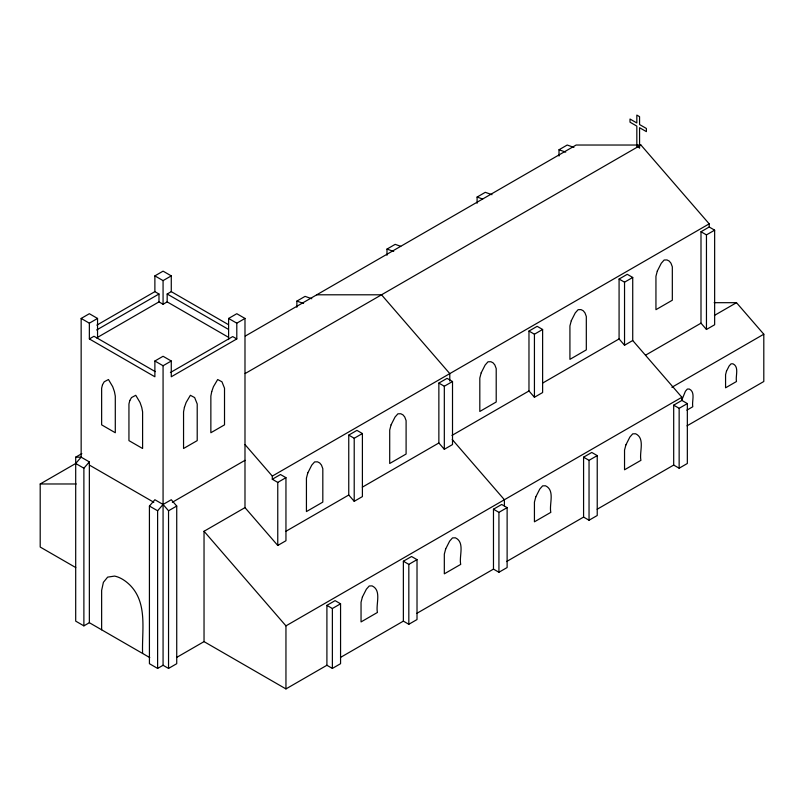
<?xml version="1.0" encoding="UTF-8"?>
<svg xmlns="http://www.w3.org/2000/svg" width="804" height="804" viewBox="0 0 804 804"><rect width="100%" height="100%" fill="white"/><g stroke="black" fill="none" stroke-linecap="round" stroke-linejoin="round"><path stroke-width="1.21" d="M681.882 399.9L685.43 391.226L687.34 389.076L689.259 389.025C695.812 392.081 691.591 401.317 692.807 406.734L686.847 410.171M83.887 625.864L83.887 468.209L89.355 461.908L81.154 457.174L75.697 457.174L75.697 621.13L83.887 625.864L89.355 622.708L149.765 657.592M149.423 506.048L154.881 499.736L163.071 504.47L168.538 510.771L168.538 668.425L163.071 665.27L157.614 668.425L149.423 663.692L149.423 506.048L157.614 510.771L157.614 668.425M157.614 510.771L163.071 504.47L171.272 499.736L176.729 506.048L176.729 663.692L168.538 668.425M83.887 468.209L75.697 463.486L81.154 457.174L81.154 318.444L89.355 313.711L97.545 318.444L97.545 338.353M96.872 325.138L154.881 291.641L154.881 275.883L163.071 271.149L171.272 275.883L171.272 291.641L228.205 324.514M81.154 318.444L89.355 323.178L97.545 318.444M154.881 275.883L163.071 280.606L171.272 275.883M96.671 329.982L158.981 294.013L158.981 301.892L96.671 337.871M89.355 323.178L89.355 338.936L93.988 336.263L155.232 371.609M228.406 337.248L167.172 301.892L167.172 294.013L171.272 291.641M158.981 301.892L163.071 304.254L167.172 301.892M89.355 338.936L154.881 376.774L154.881 361.006L163.071 356.283L171.272 361.006L171.272 376.774L236.798 338.936L236.798 323.178L244.989 318.444L244.989 507.625L277.762 545.464L285.953 540.73L285.953 477.666L280.485 474.521L272.295 479.244L272.295 476.099L244.989 444.562M228.607 339.6L228.607 318.444L236.798 313.711L244.989 318.444M154.881 361.006L163.071 365.74L171.272 361.006M170.398 372.543L232.708 336.574L236.798 338.936M296.877 307.289L296.877 301.108L305.068 296.374L311.781 298.736M386.985 255.26L386.985 249.079L395.176 244.356L400.764 246.325M477.094 203.241L477.094 197.06L485.284 192.327L491.998 194.689M559.011 156.046L559.011 149.765L567.202 145.032L573.915 147.393M245.32 336.042L576.146 145.032L640.929 145.032L709.188 223.854L709.188 227.009L700.998 231.743L700.998 323.178L706.455 329.479L714.645 324.756L714.645 230.165L709.188 227.009M75.697 457.174L81.837 453.627M75.767 567.574L40.2 547.042L40.2 483.978L76.068 463.275M245.16 373.528L640.929 145.032M172.347 502.269L244.989 460.33M168.538 510.771L176.729 506.048M272.295 476.099L709.188 223.854M348.755 435.105L356.946 430.371L362.403 433.527L362.403 496.591L354.212 501.314L348.755 495.013L348.755 435.105L354.212 438.26L362.403 433.527M438.863 383.086L447.054 378.352L452.511 381.508L452.511 444.562L444.321 449.295L438.863 442.984L438.863 383.086L444.321 386.232L452.511 381.508M528.972 331.057L537.162 326.323L542.62 329.479L542.62 392.543L534.429 397.266L528.972 390.965L528.972 331.057L534.429 334.213L542.62 329.479M632.728 340.514L624.537 345.248L619.08 338.936L619.08 279.038L627.271 274.305L632.728 277.46L632.728 340.514L681.882 397.266L681.882 400.422L673.692 405.156L673.692 465.064L597.161 509.244M272.295 479.244L277.762 482.4L285.953 477.666M619.08 279.038L624.537 282.184L632.728 277.46M700.998 231.743L706.455 234.889L714.645 230.165M326.906 665.27L326.906 605.362L335.097 600.638L340.564 603.794L340.564 663.692L332.374 668.425L326.906 665.27L285.953 688.917L204.035 641.622L204.035 531.273L244.989 507.625M285.912 531.293L348.755 495.013M362.333 487.174L438.863 442.984M451.959 435.426L528.972 390.965M542.549 383.126L619.08 338.936M645.702 355.097L700.998 323.178M714.444 315.419L736.494 302.686L763.8 334.213L763.8 381.508L687.018 425.839M176.548 657.491L204.035 641.622M671.883 387.287L763.8 334.213M285.953 688.917L285.953 625.864L681.882 397.266M403.367 621.13L403.367 561.222L411.558 556.499L417.015 559.644L417.015 619.552L408.824 624.286L403.367 621.13L340.514 657.421M493.475 569.111L493.475 509.203L501.666 504.47L507.123 507.625L507.123 567.534L498.932 572.257L493.475 569.111L416.944 613.291M583.583 517.083L583.583 457.174L591.774 452.451L597.231 455.597L597.231 515.505L589.041 520.238L583.583 517.083L506.57 561.554M326.906 605.362L332.374 608.517L340.564 603.794M403.367 561.222L408.824 564.378L417.015 559.644M493.475 509.203L498.932 512.359L507.123 507.625M583.583 457.174L589.041 460.33L597.231 455.597M673.692 405.156L679.149 408.311L687.34 403.578L687.34 463.486L679.149 468.209L673.692 465.064M316.746 294.797L381.518 294.797L449.788 373.619L449.788 381.046M714.153 302.686L736.494 302.686M40.2 483.978L76.189 483.978M559.011 149.765L565.725 152.127M477.094 197.06L482.681 199.03M386.985 249.079L393.699 251.441M296.877 301.108L303.59 303.47M681.882 400.422L687.34 403.578M228.607 318.444L236.798 323.178M167.172 294.013L228.406 329.359M154.881 291.641L158.981 294.013M89.355 465.054L153.805 502.269M452.23 439.507L504.399 499.746L504.399 505.927M204.035 531.273L285.953 625.864M706.455 234.889L706.455 329.479M679.149 408.311L679.149 468.209M624.537 282.184L624.537 345.248M589.041 460.33L589.041 520.238M534.429 334.213L534.429 397.266M498.932 512.359L498.932 572.257M444.321 386.232L444.321 449.295M408.824 564.378L408.824 624.286M354.212 438.26L354.212 501.314M332.374 608.517L332.374 668.425M277.762 482.4L277.762 545.464M163.071 280.606L163.071 304.254M163.071 365.74L163.071 665.27M142.599 653.451C141.715 630.517 148.006 602.899 129.665 584.799A33.979 19.618 60 0 0 114.57 576.086L107.635 577.131L103.404 582.307L101.636 590.387L101.636 629.803M89.355 461.908L89.355 622.708M184.407 407.417L183.553 411.849L183.553 448.501L197.211 440.622L197.211 403.97L194.648 397.568L190.377 395.297L186.116 402.492L184.407 407.417M211.713 391.648L210.859 396.091L210.859 432.743L224.517 424.854L224.517 388.201L221.954 381.799L217.683 379.528L213.422 386.724L211.713 391.648M102.49 384.754L101.636 388.201L101.636 424.854L115.294 432.743L115.294 396.091L114.439 391.648L112.731 386.724L108.46 379.528L104.198 381.799L102.49 384.754M129.796 400.523L128.941 403.97L128.941 440.622L142.599 448.501L142.599 411.849L141.745 407.417L140.037 402.492L135.765 395.297L131.504 397.568L129.796 400.523M307.791 472.943L306.435 478.139L306.435 511.565L322.816 502.108L322.816 468.682L321.449 465.064L319.67 462.933L317.49 461.828L314.625 461.908L311.751 465.134L307.791 472.943M391.076 424.854L389.709 430.06L389.709 463.486L406.1 454.029L406.1 420.603L404.734 416.974L402.955 414.844L400.774 413.748L397.9 413.819L395.035 417.055L391.076 424.854M362.403 597.01L361.046 602.216L361.046 621.924L377.428 612.457C375.599 604.337 381.94 590.478 372.101 585.895L369.237 585.975L366.363 589.211L362.403 597.01M481.184 372.835L479.817 378.041L479.817 411.457L496.209 402L496.209 368.574L494.842 364.956L493.063 362.825L490.882 361.72L488.008 361.8L485.144 365.036L481.184 372.835M445.687 548.931L444.321 554.127L444.321 573.835L460.712 564.378C458.883 556.257 465.225 542.399 455.386 537.816L452.511 537.896L449.647 541.122L445.687 548.931M571.292 320.716L569.925 325.921L569.925 359.348L586.317 349.881L586.317 316.464L584.95 312.836L583.171 310.706L580.99 309.61L578.126 309.681L575.252 312.917L571.292 320.716M535.796 496.902L534.429 502.108L534.429 521.816L550.82 512.359C548.991 504.229 555.333 490.37 545.494 485.787L542.62 485.867L539.755 489.103L535.796 496.902M657.31 271.059L655.943 276.264L655.943 309.681L672.325 300.224L672.325 266.807L670.958 263.179L669.189 261.049L666.998 259.943L664.134 260.024L661.27 263.26L657.31 271.059M625.904 444.883L624.537 450.079L624.537 469.787L640.929 460.33C639.1 452.21 645.441 438.351 635.602 433.768L632.728 433.848L629.864 437.074L625.904 444.883M726.484 371.207L725.57 374.674L725.57 387.809L736.494 381.508C735.278 376.091 739.499 366.855 732.946 363.8L731.037 363.85L729.117 366.001L726.484 371.207M638.195 146.609L636.828 146.609L636.828 126.117L630.004 122.178L630.004 119.022L636.828 122.962L636.828 115.083L639.562 116.66L639.562 124.54L646.386 128.479L646.386 131.635L639.562 127.695L639.562 148.187L638.195 146.609"/></g></svg>
